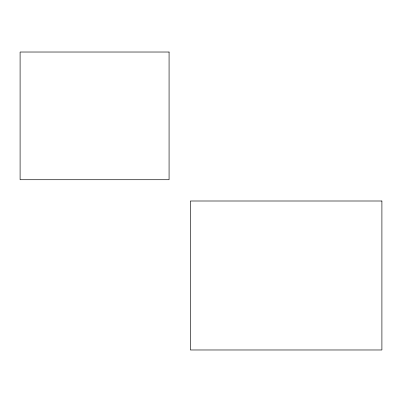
<?xml version="1.0" encoding="UTF-8"?>
<svg xmlns="http://www.w3.org/2000/svg" width="402" height="402" viewBox="0 0 402 402"><rect width="100%" height="100%" fill="white"/><g stroke="black" fill="none" stroke-linecap="round" stroke-linejoin="round"><path stroke-width="0.6" d="M169.076 52.024L20.1 52.024L20.1 179.719L169.076 179.719L169.076 52.024M381.9 201L190.357 201L190.357 349.976L381.9 349.976L381.9 201"/></g></svg>
